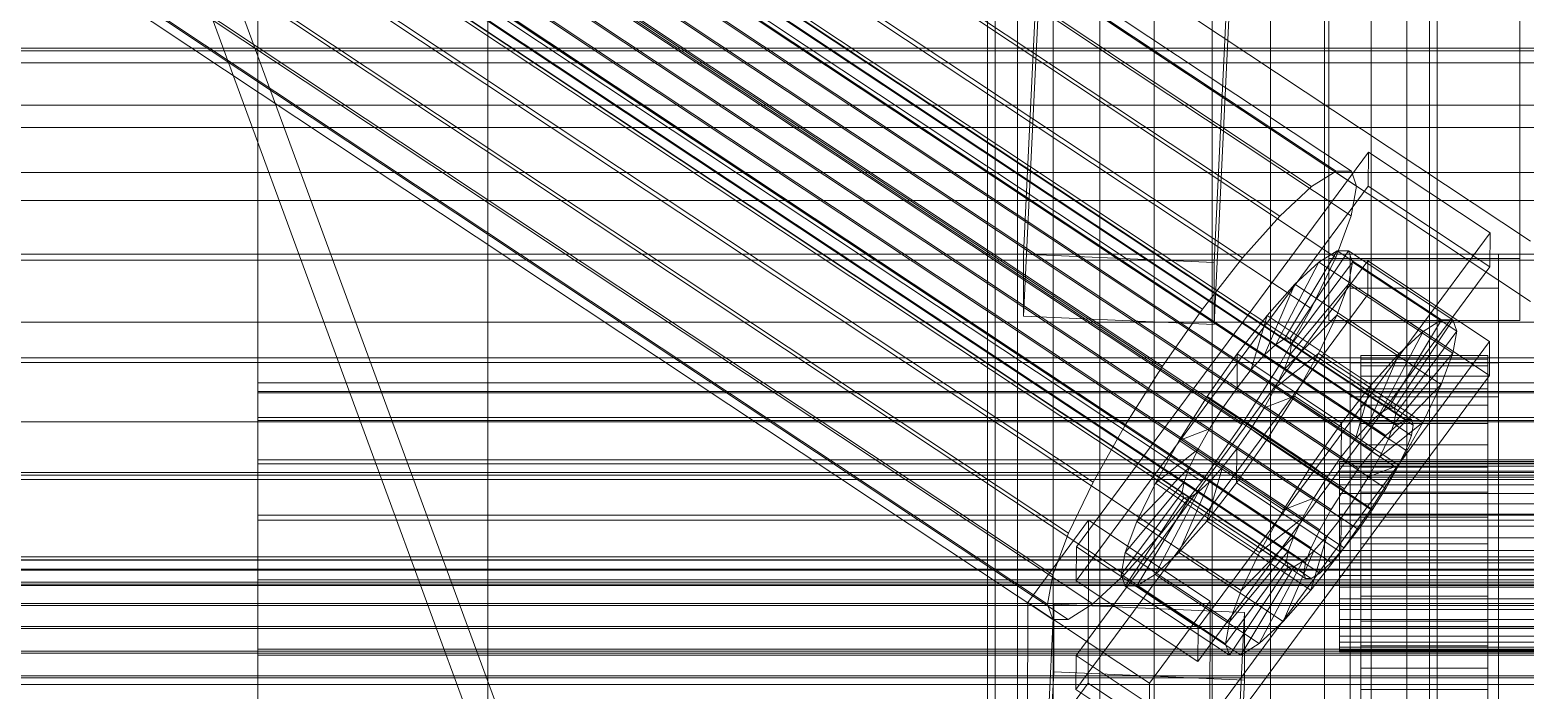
# Model space of a CAD drawing. Header units: millimetres. Extents: x -2500 to 58855, y -53268 to 6837.
# Drawn here: x -271.5 to -130.5, y -33534 to -33471.8 of the extents above; entities that cross this region are included whole.
import ezdxf

# ---------------------------------------------------------------- set-up
doc = ezdxf.new("R2010")
doc.units = ezdxf.units.MM
for name, color, linetype, lineweight in [('frontal_briquetadora', 7, 'Continuous', 0), ('frontal_C01', 7, 'Continuous', 0), ('frontal_C02', 7, 'Continuous', 0), ('frontal_C03', 7, 'Continuous', 0), ('frontal_mezcladora', 7, 'Continuous', 0), ('frontal_secador', 7, 'Continuous', 0)]:
    doc.layers.add(name, color=color, linetype=linetype, lineweight=lineweight)

msp = doc.modelspace()

# ---------------------------------------------------------------- linework, layer by layer
at = {"layer": 'frontal_briquetadora'}
for p, q in [((-170, -33700), (-305, -33332.75)), ((-167, -33700), (-302, -33332.75))]:
    msp.add_line(p, q, dxfattribs=at)
at = {"layer": 'frontal_C01'}
for p, q in [((-250, -32680.37), (-250, -35735.764)), ((-250, -35740.498), (-250, -32685.104)), ((-332.629, -33362.763), (-148.32, -33485.095)), ((-331.181, -33362.756), (-146.872, -33485.088)), ((-334.938, -33364.211), (-150.629, -33486.542)), ((-330.692, -33364.19), (-146.383, -33486.521)), ((-356.348, -33367.134), (-142.549, -33509.038)), ((-355.53, -33366.621), (-141.731, -33508.525)), ((-355.017, -33366.618), (-141.218, -33508.523)), ((-354.844, -33367.126), (-141.045, -33509.031)), ((-337.95, -33366.999), (-153.641, -33489.331)), ((-331.197, -33366.966), (-146.887, -33489.297)), ((-357.415, -33368.122), (-143.617, -33510.026)), ((-355.022, -33368.11), (-141.224, -33510.015)), ((-358.659, -33369.518), (-144.861, -33511.423)), ((-355.541, -33369.503), (-141.742, -33511.407)), ((-146.196, -33513.132), (-359.995, -33371.227)), ((-356.363, -33371.209), (-142.565, -33513.113)), ((-341.461, -33370.94), (-157.152, -33493.271)), ((-332.659, -33370.896), (-148.35, -33493.227)), ((-361.332, -33373.132), (-147.533, -33515.037)), ((-357.434, -33373.113), (-143.635, -33515.017)), ((-362.578, -33375.104), (-148.779, -33517.009)), ((-358.68, -33375.085), (-144.881, -33516.989)), ((-160.922, -33498.094), (-345.231, -33375.763)), ((-334.981, -33375.712), (-150.672, -33498.043)), ((-363.648, -33377.008), (-149.85, -33518.913)), ((-360.017, -33376.99), (-146.218, -33518.895)), ((-364.471, -33378.715), (-150.672, -33520.619)), ((-361.352, -33378.699), (-147.554, -33520.604)), ((-364.989, -33380.107), (-151.191, -33522.012)), ((-362.596, -33380.095), (-148.798, -33522)), ((-365.168, -33381.091), (-151.369, -33522.995)), ((-364.995, -33381.599), (-151.196, -33523.503)), ((-364.482, -33381.596), (-150.683, -33523.501)), ((-363.664, -33381.083), (-149.865, -33522.988)), ((-349.002, -33381.14), (-164.693, -33503.471)), ((-338.003, -33381.085), (-153.694, -33503.417)), ((-352.519, -33386.705), (-168.21, -33509.037)), ((-341.52, -33386.65), (-157.211, -33508.982)), ((-355.541, -33392.079), (-171.232, -33514.41)), ((-345.291, -33392.028), (-160.982, -33514.359)), ((-357.863, -33396.895), (-173.554, -33519.226)), ((-349.061, -33396.851), (-164.752, -33519.182)), ((-359.326, -33400.825), (-175.016, -33523.156)), ((-352.572, -33400.791), (-168.263, -33523.122)), ((-359.83, -33403.601), (-175.521, -33525.932)), ((-355.584, -33403.58), (-171.275, -33525.911)), ((-359.341, -33405.034), (-175.032, -33527.366)), ((-357.893, -33405.027), (-173.584, -33527.358)), ((-130, -33491.691), (-228.298, -33426.447)), ((-228.298, -33426.447), (-228.298, -33738.634)), ((-228.298, -33744.321), (-228.298, -33432.135)), ((-228.298, -33432.135), (-130, -33497.378)), ((-172.809, -33520.529), (-145.277, -33483.29)), ((-145.289, -33486.492), (-145.277, -33483.29)), ((-145.277, -33483.29), (-133.809, -33490.902)), ((-150.629, -33486.542), (-148.32, -33485.095)), ((-148.32, -33485.095), (-146.872, -33485.088)), ((-146.872, -33485.088), (-146.383, -33486.521)), ((-145.289, -33486.492), (-172.821, -33523.731)), ((-153.641, -33489.331), (-150.629, -33486.542)), ((-146.383, -33486.521), (-146.887, -33489.297)), ((-133.821, -33494.104), (-145.289, -33486.492)), ((-157.152, -33493.271), (-153.641, -33489.331)), ((-146.887, -33489.297), (-148.35, -33493.227)), ((-133.809, -33490.902), (-161.341, -33528.141)), ((-133.809, -33490.902), (-133.821, -33494.104)), ((-153.199, -33500.914), (-148.226, -33492.594)), ((-152.686, -33500.911), (-147.143, -33492.589)), ((-148.226, -33492.594), (-149.953, -33493.677)), ((-147.143, -33492.589), (-148.226, -33492.594)), ((-148.226, -33492.594), (-138.396, -33499.118)), ((-147.143, -33492.589), (-137.313, -33499.113)), ((-146.777, -33493.661), (-147.143, -33492.589)), ((-147, -33496.13), (-147, -33492.928)), ((-147, -33492.928), (-133, -33492.928)), ((-147, -33538.401), (-147, -33492.928)), ((-133, -33492.928), (-133, -33496.13)), ((-133, -33492.928), (-133, -33538.401)), ((-172.847, -33530.775), (-145.315, -33493.536)), ((-161.353, -33531.343), (-133.821, -33494.104)), ((-160.922, -33498.094), (-157.152, -33493.271)), ((-154.017, -33501.427), (-149.953, -33493.677)), ((-152.513, -33501.419), (-146.777, -33493.661)), ((-149.953, -33493.677), (-152.207, -33495.763)), ((-148.35, -33493.227), (-150.672, -33498.043)), ((-149.953, -33493.677), (-140.123, -33500.201)), ((-147.155, -33495.738), (-146.777, -33493.661)), ((-146.777, -33493.661), (-136.948, -33500.185)), ((-145.327, -33496.738), (-145.315, -33493.536)), ((-145.315, -33493.536), (-133.847, -33501.148)), ((-155.085, -33502.415), (-152.207, -33495.763)), ((-152.207, -33495.763), (-154.833, -33498.71)), ((-152.692, -33502.403), (-147.155, -33495.738)), ((-152.207, -33495.763), (-142.377, -33502.287)), ((-148.249, -33498.677), (-147.155, -33495.738)), ((-147.155, -33495.738), (-137.325, -33502.262)), ((-145.327, -33496.738), (-172.859, -33533.977)), ((-133, -33496.13), (-147, -33496.13)), ((-147, -33496.13), (-147, -33541.603)), ((-133.859, -33504.349), (-145.327, -33496.738)), ((-133, -33541.603), (-133, -33496.13)), ((-164.693, -33503.471), (-160.922, -33498.094)), ((-150.672, -33498.043), (-153.694, -33503.417)), ((-154.833, -33498.71), (-157.653, -33502.318)), ((-156.329, -33503.811), (-154.833, -33498.71)), ((-154.833, -33498.71), (-145.003, -33505.235)), ((-153.21, -33503.795), (-148.249, -33498.677)), ((-149.985, -33502.28), (-148.249, -33498.677)), ((-148.249, -33498.677), (-138.419, -33505.202)), ((-138.396, -33499.118), (-143.369, -33507.438)), ((-137.313, -33499.113), (-142.856, -33507.436)), ((-140.123, -33500.201), (-138.396, -33499.118)), ((-138.396, -33499.118), (-137.313, -33499.113)), ((-137.313, -33499.113), (-136.948, -33500.185)), ((-133.847, -33501.148), (-161.379, -33538.387)), ((-155.085, -33502.415), (-154.017, -33501.427)), ((-154.017, -33501.427), (-153.199, -33500.914)), ((-144.188, -33507.951), (-154.017, -33501.427)), ((-153.199, -33500.914), (-152.686, -33500.911)), ((-143.369, -33507.438), (-153.199, -33500.914)), ((-152.513, -33501.419), (-152.692, -33502.403)), ((-142.856, -33507.436), (-152.686, -33500.911)), ((-152.686, -33500.911), (-152.513, -33501.419)), ((-142.683, -33507.943), (-152.513, -33501.419)), ((-140.123, -33500.201), (-144.188, -33507.951)), ((-136.948, -33500.185), (-142.683, -33507.943)), ((-142.377, -33502.287), (-140.123, -33500.201)), ((-136.948, -33500.185), (-137.325, -33502.262)), ((-133.847, -33501.148), (-133.859, -33504.349)), ((-157.653, -33502.318), (-160.474, -33506.34)), ((-157.653, -33502.318), (-157.665, -33505.52)), ((-147.823, -33508.842), (-157.653, -33502.318)), ((-156.329, -33503.811), (-155.085, -33502.415)), ((-145.255, -33508.939), (-155.085, -33502.415)), ((-154.033, -33505.502), (-149.985, -33502.28)), ((-152.692, -33502.403), (-153.21, -33503.795)), ((-142.862, -33508.927), (-152.692, -33502.403)), ((-152.246, -33506.299), (-149.985, -33502.28)), ((-149.985, -33502.28), (-140.156, -33508.804)), ((-146, -33512.459), (-146, -33502.48)), ((-146, -33502.48), (-146, -33502.811)), ((-146, -33502.48), (-134, -33502.48)), ((-146, -33503.441), (-146, -33502.48)), ((-146, -33512.616), (-146, -33502.811)), ((-146, -33502.811), (-146, -33504.412)), ((-146, -33502.811), (-134, -33502.811)), ((-142.377, -33502.287), (-145.255, -33508.939)), ((-145.003, -33505.235), (-142.377, -33502.287)), ((-137.325, -33502.262), (-142.862, -33508.927)), ((-137.325, -33502.262), (-138.419, -33505.202)), ((-134, -33502.811), (-134, -33502.48)), ((-134, -33502.48), (-134, -33512.459)), ((-134, -33502.48), (-134, -33503.441)), ((-134, -33504.412), (-134, -33502.811)), ((-134, -33502.811), (-134, -33512.616)), ((-168.21, -33509.037), (-164.693, -33503.471)), ((-157.665, -33505.52), (-156.329, -33503.811)), ((-153.694, -33503.417), (-157.211, -33508.982)), ((-146.499, -33510.335), (-156.329, -33503.811)), ((-153.21, -33503.795), (-154.033, -33505.502)), ((-143.38, -33510.32), (-153.21, -33503.795)), ((-147, -33506.375), (-147, -33503.174)), ((-147, -33503.174), (-133, -33503.174)), ((-147, -33548.647), (-147, -33503.174)), ((-146, -33512.915), (-146, -33503.441)), ((-146, -33503.441), (-134, -33503.441)), ((-146, -33505.629), (-146, -33503.441)), ((-134, -33503.441), (-134, -33512.915)), ((-134, -33503.441), (-134, -33505.629)), ((-133, -33503.174), (-133, -33506.375)), ((-133, -33503.174), (-133, -33548.647)), ((-161.391, -33541.588), (-133.859, -33504.349)), ((-159.001, -33507.425), (-157.665, -33505.52)), ((-157.665, -33505.52), (-147.835, -33512.044)), ((-154.033, -33505.502), (-155.103, -33507.406)), ((-144.203, -33512.026), (-154.033, -33505.502)), ((-147.823, -33508.842), (-145.003, -33505.235)), ((-145.003, -33505.235), (-146.499, -33510.335)), ((-146, -33513.374), (-146, -33504.412)), ((-146, -33504.412), (-146, -33507.173)), ((-146, -33504.412), (-134, -33504.412)), ((-146, -33513.951), (-146, -33505.629)), ((-146, -33505.629), (-134, -33505.629)), ((-146, -33508.894), (-146, -33505.629)), ((-138.419, -33505.202), (-143.38, -33510.32)), ((-138.419, -33505.202), (-140.156, -33508.804)), ((-134, -33507.173), (-134, -33504.412)), ((-134, -33504.412), (-134, -33513.374)), ((-134, -33505.629), (-134, -33513.951)), ((-134, -33505.629), (-134, -33508.894)), ((-160.474, -33506.34), (-163.105, -33510.503)), ((-159.001, -33507.425), (-160.474, -33506.34)), ((-160.474, -33506.34), (-150.644, -33512.865)), ((-155.103, -33507.406), (-152.246, -33506.299)), ((-154.877, -33510.462), (-152.246, -33506.299)), ((-152.246, -33506.299), (-142.416, -33512.824)), ((-133, -33506.375), (-147, -33506.375)), ((-147, -33506.375), (-147, -33551.849)), ((-133, -33551.849), (-133, -33506.375)), ((-160.247, -33509.397), (-159.001, -33507.425)), ((-149.171, -33513.949), (-159.001, -33507.425)), ((-155.103, -33507.406), (-156.35, -33509.378)), ((-145.274, -33513.93), (-155.103, -33507.406)), ((-146, -33514.682), (-146, -33507.173)), ((-146, -33507.173), (-146, -33510.906)), ((-146, -33507.173), (-134, -33507.173)), ((-144.188, -33507.951), (-145.255, -33508.939)), ((-143.369, -33507.438), (-144.188, -33507.951)), ((-142.856, -33507.436), (-143.369, -33507.438)), ((-142.862, -33508.927), (-142.683, -33507.943)), ((-142.683, -33507.943), (-142.856, -33507.436)), ((-134, -33510.906), (-134, -33507.173)), ((-134, -33507.173), (-134, -33514.682)), ((-171.232, -33514.41), (-168.21, -33509.037)), ((-160.247, -33509.397), (-163.105, -33510.503)), ((-161.318, -33511.301), (-160.247, -33509.397)), ((-157.211, -33508.982), (-160.982, -33514.359)), ((-150.417, -33515.921), (-160.247, -33509.397)), ((-156.35, -33509.378), (-157.686, -33511.283)), ((-156.35, -33509.378), (-154.877, -33510.462)), ((-146.52, -33515.902), (-156.35, -33509.378)), ((-150.644, -33512.865), (-147.823, -33508.842)), ((-147.835, -33512.044), (-147.823, -33508.842)), ((-145.255, -33508.939), (-146.499, -33510.335)), ((-146, -33515.498), (-146, -33508.894)), ((-146, -33508.894), (-134, -33508.894)), ((-146, -33513.015), (-146, -33508.894)), ((-140.156, -33508.804), (-144.203, -33512.026)), ((-143.617, -33510.026), (-142.549, -33509.038)), ((-143.38, -33510.32), (-142.862, -33508.927)), ((-142.549, -33509.038), (-141.731, -33508.525)), ((-140.156, -33508.804), (-142.416, -33512.824)), ((-141.731, -33508.525), (-141.218, -33508.523)), ((-141.045, -33509.031), (-141.224, -33510.015)), ((-141.218, -33508.523), (-141.045, -33509.031)), ((-134, -33508.894), (-134, -33515.498)), ((-134, -33508.894), (-134, -33513.015)), ((-163.105, -33510.503), (-165.365, -33514.523)), ((-161.318, -33511.301), (-165.365, -33514.523)), ((-163.105, -33510.503), (-153.275, -33517.028)), ((-162.14, -33513.007), (-161.318, -33511.301)), ((-151.488, -33517.825), (-161.318, -33511.301)), ((-157.686, -33511.283), (-159.022, -33512.992)), ((-157.698, -33514.485), (-154.877, -33510.462)), ((-157.686, -33511.283), (-157.698, -33514.485)), ((-147.856, -33517.807), (-157.686, -33511.283)), ((-154.877, -33510.462), (-145.047, -33516.987)), ((-146.499, -33510.335), (-147.835, -33512.044)), ((-146, -33516.451), (-146, -33510.906)), ((-146, -33510.906), (-146, -33515.358)), ((-146, -33510.906), (-134, -33510.906)), ((-144.861, -33511.423), (-143.617, -33510.026)), ((-144.203, -33512.026), (-143.38, -33510.32)), ((-141.224, -33510.015), (-141.742, -33511.407)), ((-134, -33515.358), (-134, -33510.906)), ((-134, -33510.906), (-134, -33516.451)), ((-147.835, -33512.044), (-149.171, -33513.949)), ((-148, -33512.915), (-148, -33512.459)), ((-148, -33512.459), (-148, -33512.616)), ((-148, -33512.459), (148, -33512.459)), ((-148, -33512.616), (-148, -33513.374)), ((-148, -33512.616), (148, -33512.616)), ((-146.196, -33513.132), (-144.861, -33511.423)), ((-146, -33512.616), (-146, -33512.459)), ((-134, -33512.459), (-146, -33512.459)), ((-146, -33512.459), (-146, -33512.915)), ((-146, -33513.374), (-146, -33512.616)), ((-134, -33512.616), (-146, -33512.616)), ((-145.274, -33513.93), (-144.203, -33512.026)), ((-141.742, -33511.407), (-142.565, -33513.113)), ((-134, -33512.459), (-134, -33512.616)), ((-134, -33512.915), (-134, -33512.459)), ((-134, -33512.616), (-134, -33513.374)), ((-162.14, -33513.007), (-167.102, -33518.125)), ((-162.659, -33514.4), (-162.14, -33513.007)), ((-152.311, -33519.532), (-162.14, -33513.007)), ((-159.022, -33512.992), (-160.518, -33518.092)), ((-159.022, -33512.992), (-160.266, -33514.388)), ((-149.192, -33519.516), (-159.022, -33512.992)), ((-153.275, -33517.028), (-150.644, -33512.865)), ((-150.644, -33512.865), (-149.171, -33513.949)), ((-149.171, -33513.949), (-150.417, -33515.921)), ((-148, -33513.951), (-148, -33512.915)), ((-148, -33512.915), (148, -33512.915)), ((-148, -33513.374), (-148, -33514.682)), ((-148, -33513.374), (148, -33513.374)), ((-148, -33515.498), (-148, -33513.951)), ((-148, -33513.951), (148, -33513.951)), ((-147.533, -33515.037), (-146.196, -33513.132)), ((-146.52, -33515.902), (-145.274, -33513.93)), ((-134, -33512.915), (-146, -33512.915)), ((-146, -33512.915), (-146, -33513.951)), ((-146, -33517.45), (-146, -33513.015)), ((-146, -33513.015), (-134, -33513.015)), ((-146, -33517.709), (-146, -33513.015)), ((-146, -33514.682), (-146, -33513.374)), ((-134, -33513.374), (-146, -33513.374)), ((-134, -33513.951), (-146, -33513.951)), ((-146, -33513.951), (-146, -33515.498)), ((-142.416, -33512.824), (-145.274, -33513.93)), ((-142.416, -33512.824), (-145.047, -33516.987)), ((-142.565, -33513.113), (-143.635, -33515.017)), ((-134, -33513.951), (-134, -33512.915)), ((-134, -33513.015), (-134, -33517.45)), ((-134, -33513.015), (-134, -33517.709)), ((-134, -33513.374), (-134, -33514.682)), ((-134, -33515.498), (-134, -33513.951)), ((-173.554, -33519.226), (-171.232, -33514.41)), ((-162.837, -33515.384), (-168.573, -33523.142)), ((-162.659, -33514.4), (-168.196, -33521.065)), ((-165.365, -33514.523), (-167.102, -33518.125)), ((-161.333, -33515.376), (-165.397, -33523.126)), ((-165.365, -33514.523), (-155.535, -33521.047)), ((-160.982, -33514.359), (-164.752, -33519.182)), ((-160.266, -33514.388), (-163.144, -33521.04)), ((-162.837, -33515.384), (-162.659, -33514.4)), ((-162.664, -33515.892), (-162.837, -33515.384)), ((-153.008, -33521.908), (-162.837, -33515.384)), ((-152.829, -33520.924), (-162.659, -33514.4)), ((-161.333, -33515.376), (-162.151, -33515.889)), ((-160.266, -33514.388), (-161.333, -33515.376)), ((-151.503, -33521.901), (-161.333, -33515.376)), ((-160.518, -33518.092), (-157.698, -33514.485)), ((-150.436, -33520.912), (-160.266, -33514.388)), ((-157.698, -33514.485), (-147.868, -33521.009)), ((-148.779, -33517.009), (-147.533, -33515.037)), ((-148, -33514.682), (-148, -33516.451)), ((-148, -33514.682), (148, -33514.682)), ((-148, -33517.45), (-148, -33515.498)), ((-148, -33515.498), (148, -33515.498)), ((-146, -33516.451), (-146, -33514.682)), ((-134, -33514.682), (-146, -33514.682)), ((-146, -33515.358), (-146, -33518.559)), ((-134, -33515.358), (-146, -33515.358)), ((-146, -33515.358), (-146, -33520.224)), ((-134, -33515.498), (-146, -33515.498)), ((-146, -33515.498), (-146, -33517.45)), ((-143.635, -33515.017), (-144.881, -33516.989)), ((-134, -33514.682), (-134, -33516.451)), ((-134, -33518.559), (-134, -33515.358)), ((-134, -33520.224), (-134, -33515.358)), ((-134, -33517.45), (-134, -33515.498)), ((-162.664, -33515.892), (-168.208, -33524.214)), ((-162.151, -33515.889), (-167.125, -33524.209)), ((-162.151, -33515.889), (-162.664, -33515.892)), ((-152.835, -33522.416), (-162.664, -33515.892)), ((-152.321, -33522.413), (-162.151, -33515.889)), ((-153.275, -33517.028), (-150.417, -33515.921)), ((-150.417, -33515.921), (-151.488, -33517.825)), ((-148, -33516.451), (-148, -33518.559)), ((-148, -33516.451), (148, -33516.451)), ((-147.856, -33517.807), (-146.52, -33515.902)), ((-145.047, -33516.987), (-146.52, -33515.902)), ((-146, -33518.559), (-146, -33516.451)), ((-134, -33516.451), (-146, -33516.451)), ((-134, -33516.451), (-134, -33518.559)), ((-177.394, -33525.775), (-171.658, -33518.017)), ((-171.715, -33533.386), (-171.658, -33518.017)), ((-171.658, -33518.017), (-160.19, -33525.629)), ((-167.102, -33518.125), (-168.196, -33521.065)), ((-167.102, -33518.125), (-157.272, -33524.65)), ((-163.144, -33521.04), (-160.518, -33518.092)), ((-160.518, -33518.092), (-150.688, -33524.617)), ((-155.535, -33521.047), (-153.275, -33517.028)), ((-155.535, -33521.047), (-151.488, -33517.825)), ((-151.488, -33517.825), (-152.311, -33519.532)), ((-149.85, -33518.913), (-148.779, -33517.009)), ((-149.192, -33519.516), (-147.856, -33517.807)), ((-148, -33519.673), (-148, -33517.45)), ((-148, -33517.45), (148, -33517.45)), ((-145.047, -33516.987), (-147.868, -33521.009)), ((-147.868, -33521.009), (-147.856, -33517.807)), ((-144.881, -33516.989), (-146.218, -33518.895)), ((-134, -33517.45), (-146, -33517.45)), ((-146, -33517.45), (-146, -33519.673)), ((-146, -33519.673), (-146, -33517.709)), ((-146, -33517.709), (-134, -33517.709)), ((-146, -33522.658), (-146, -33517.709)), ((-134, -33519.673), (-134, -33517.45)), ((-134, -33517.709), (-134, -33519.673)), ((-134, -33517.709), (-134, -33522.658)), ((-175.016, -33523.156), (-173.554, -33519.226)), ((-164.752, -33519.182), (-168.263, -33523.122)), ((-157.272, -33524.65), (-152.311, -33519.532)), ((-152.311, -33519.532), (-152.829, -33520.924)), ((-150.688, -33524.617), (-149.192, -33519.516)), ((-150.672, -33520.619), (-149.85, -33518.913)), ((-150.436, -33520.912), (-149.192, -33519.516)), ((-148, -33518.559), (-148, -33520.864)), ((148, -33518.559), (-148, -33518.559)), ((-148, -33522.018), (-148, -33519.673)), ((-148, -33519.673), (148, -33519.673)), ((-146.218, -33518.895), (-147.554, -33520.604)), ((-146, -33518.559), (-134, -33518.559)), ((-146, -33520.864), (-146, -33518.559)), ((-134, -33519.673), (-146, -33519.673)), ((-146, -33519.673), (-146, -33522.018)), ((-134, -33518.559), (-134, -33520.864)), ((-134, -33522.018), (-134, -33519.673)), ((-172.809, -33520.529), (-172.821, -33523.731)), ((-161.341, -33528.141), (-172.809, -33520.529)), ((-168.196, -33521.065), (-168.573, -33523.142)), ((-168.196, -33521.065), (-158.366, -33527.589)), ((-165.397, -33523.126), (-163.144, -33521.04)), ((-163.144, -33521.04), (-153.314, -33527.564)), ((-158.366, -33527.589), (-152.829, -33520.924)), ((-157.272, -33524.65), (-155.535, -33521.047)), ((-153.314, -33527.564), (-150.436, -33520.912)), ((-152.829, -33520.924), (-153.008, -33521.908)), ((-151.503, -33521.901), (-150.436, -33520.912)), ((-151.191, -33522.012), (-150.672, -33520.619)), ((-147.868, -33521.009), (-150.688, -33524.617)), ((-147.554, -33520.604), (-148.798, -33522)), ((-148, -33520.864), (-148, -33523.209)), ((-148, -33520.864), (148, -33520.864)), ((-146, -33520.864), (-146, -33520.224)), ((-146, -33520.224), (-146, -33525.173)), ((-146, -33520.224), (-134, -33520.224)), ((-146, -33523.209), (-146, -33520.864)), ((-134, -33520.864), (-146, -33520.864)), ((-134, -33525.173), (-134, -33520.224)), ((-134, -33520.224), (-134, -33520.864)), ((-134, -33520.864), (-134, -33523.209)), ((-158.743, -33529.666), (-153.008, -33521.908)), ((-158.378, -33530.738), (-152.835, -33522.416)), ((-157.295, -33530.733), (-152.321, -33522.413)), ((-155.567, -33529.65), (-151.503, -33521.901)), ((-153.008, -33521.908), (-152.835, -33522.416)), ((-152.835, -33522.416), (-152.321, -33522.413)), ((-152.321, -33522.413), (-151.503, -33521.901)), ((-151.369, -33522.995), (-151.191, -33522.012)), ((-148.798, -33522), (-149.865, -33522.988)), ((-148, -33524.322), (-148, -33522.018)), ((-148, -33522.018), (148, -33522.018)), ((-146, -33522.018), (-146, -33522.658)), ((-134, -33522.018), (-146, -33522.018)), ((-146, -33522.018), (-146, -33524.322)), ((-134, -33522.658), (-134, -33522.018)), ((-134, -33524.322), (-134, -33522.018)), ((-175.521, -33525.932), (-175.016, -33523.156)), ((-172.821, -33523.731), (-161.353, -33531.343)), ((-168.263, -33523.122), (-171.275, -33525.911)), ((-168.573, -33523.142), (-168.208, -33524.214)), ((-168.573, -33523.142), (-158.743, -33529.666)), ((-167.125, -33524.209), (-165.397, -33523.126)), ((-165.397, -33523.126), (-155.567, -33529.65)), ((-151.196, -33523.503), (-151.369, -33522.995)), ((-150.683, -33523.501), (-151.196, -33523.503)), ((-149.865, -33522.988), (-150.683, -33523.501)), ((-148, -33523.209), (-148, -33525.432)), ((-148, -33523.209), (148, -33523.209)), ((-146, -33522.658), (-134, -33522.658)), ((-146, -33527.524), (-146, -33522.658)), ((-146, -33525.432), (-146, -33523.209)), ((-146, -33523.209), (-146, -33525.173)), ((-134, -33523.209), (-146, -33523.209)), ((-134, -33522.658), (-134, -33527.524)), ((-134, -33525.173), (-134, -33523.209)), ((-134, -33523.209), (-134, -33525.432)), ((-168.208, -33524.214), (-167.125, -33524.209)), ((-168.208, -33524.214), (-158.378, -33530.738)), ((-167.125, -33524.209), (-157.295, -33530.733)), ((-158.366, -33527.589), (-157.272, -33524.65)), ((-150.688, -33524.617), (-153.314, -33527.564)), ((-148, -33526.431), (-148, -33524.322)), ((-148, -33524.322), (148, -33524.322)), ((-146, -33524.322), (-146, -33527.524)), ((-134, -33524.322), (-146, -33524.322)), ((-146, -33524.322), (-146, -33526.431)), ((-146, -33525.173), (-146, -33529.867)), ((-146, -33525.173), (-134, -33525.173)), ((-134, -33527.524), (-134, -33524.322)), ((-134, -33526.431), (-134, -33524.322)), ((-134, -33529.867), (-134, -33525.173)), ((-177.811, -33584.731), (-174.943, -33525.912)), ((-177.394, -33525.775), (-177.451, -33541.144)), ((-165.926, -33533.387), (-177.394, -33525.775)), ((-175.032, -33527.366), (-175.521, -33525.932)), ((-174.943, -33532.316), (-174.943, -33525.912)), ((-174.943, -33525.912), (-156.962, -33526.698)), ((-171.275, -33525.911), (-173.584, -33527.358)), ((-160.19, -33525.629), (-165.926, -33533.387)), ((-160.19, -33525.629), (-160.247, -33540.997)), ((-156.962, -33526.698), (-159.83, -33585.518)), ((-156.962, -33526.698), (-156.962, -33533.103)), ((-148, -33525.432), (-148, -33527.384)), ((-148, -33525.432), (148, -33525.432)), ((-148, -33528.2), (-148, -33526.431)), ((-148, -33526.431), (148, -33526.431)), ((-146, -33527.384), (-146, -33525.432)), ((-146, -33525.432), (-146, -33529.867)), ((-134, -33525.432), (-146, -33525.432)), ((-146, -33526.431), (-146, -33531.976)), ((-134, -33526.431), (-146, -33526.431)), ((-146, -33526.431), (-146, -33528.2)), ((-134, -33529.867), (-134, -33525.432)), ((-134, -33525.432), (-134, -33527.384)), ((-134, -33531.976), (-134, -33526.431)), ((-134, -33528.2), (-134, -33526.431)), ((-173.584, -33527.358), (-175.032, -33527.366)), ((-161.353, -33531.343), (-161.341, -33528.141)), ((-158.743, -33529.666), (-158.366, -33527.589)), ((-153.314, -33527.564), (-155.567, -33529.65)), ((-148, -33527.384), (-148, -33528.931)), ((-148, -33527.384), (148, -33527.384)), ((-148, -33529.507), (-148, -33528.2)), ((-148, -33528.2), (148, -33528.2)), ((-146, -33528.931), (-146, -33527.384)), ((-146, -33527.384), (-146, -33533.988)), ((-134, -33527.384), (-146, -33527.384)), ((-146, -33527.524), (-134, -33527.524)), ((-146, -33531.976), (-146, -33527.524)), ((-146, -33528.2), (-146, -33535.709)), ((-134, -33528.2), (-146, -33528.2)), ((-146, -33528.2), (-146, -33529.507)), ((-134, -33533.988), (-134, -33527.384)), ((-134, -33527.384), (-134, -33528.931)), ((-134, -33527.524), (-134, -33531.976)), ((-134, -33535.709), (-134, -33528.2)), ((-134, -33529.507), (-134, -33528.2)), ((-155.567, -33529.65), (-157.295, -33530.733)), ((-148, -33528.931), (-148, -33529.967)), ((-148, -33528.931), (148, -33528.931)), ((-148, -33530.266), (-148, -33529.507)), ((-148, -33529.507), (148, -33529.507)), ((-146, -33529.967), (-146, -33528.931)), ((-146, -33528.931), (-146, -33537.253)), ((-134, -33528.931), (-146, -33528.931)), ((-146, -33529.507), (-146, -33538.47)), ((-134, -33529.507), (-146, -33529.507)), ((-146, -33529.507), (-146, -33530.266)), ((-134, -33537.253), (-134, -33528.931)), ((-134, -33528.931), (-134, -33529.967)), ((-134, -33538.47), (-134, -33529.507)), ((-134, -33530.266), (-134, -33529.507)), ((-172.847, -33530.775), (-172.859, -33533.977)), ((-161.379, -33538.387), (-172.847, -33530.775)), ((-158.378, -33530.738), (-158.743, -33529.666)), ((-157.295, -33530.733), (-158.378, -33530.738)), ((-148, -33529.967), (-148, -33530.422)), ((-148, -33529.967), (148, -33529.967)), ((-148, -33530.422), (-148, -33530.266)), ((-148, -33530.266), (148, -33530.266)), ((-148, -33530.422), (148, -33530.422)), ((-146, -33529.867), (-146, -33533.988)), ((-146, -33529.867), (-134, -33529.867)), ((-146, -33530.422), (-146, -33529.967)), ((-146, -33529.967), (-146, -33539.441)), ((-134, -33529.967), (-146, -33529.967)), ((-146, -33530.266), (-146, -33540.071)), ((-134, -33530.266), (-146, -33530.266)), ((-146, -33530.266), (-146, -33530.422)), ((-146, -33530.422), (-146, -33540.402)), ((-134, -33530.422), (-146, -33530.422)), ((-134, -33533.988), (-134, -33529.867)), ((-134, -33539.441), (-134, -33529.967)), ((-134, -33529.967), (-134, -33530.422)), ((-134, -33540.071), (-134, -33530.266)), ((-134, -33530.422), (-134, -33530.266)), ((-134, -33540.402), (-134, -33530.422)), ((-177.811, -33591.135), (-174.943, -33532.316)), ((-156.962, -33533.103), (-174.943, -33532.316)), ((-146, -33531.976), (-134, -33531.976)), ((-146, -33535.709), (-146, -33531.976)), ((-134, -33531.976), (-134, -33535.709)), ((-171.715, -33533.386), (-177.451, -33541.144)), ((-160.247, -33540.997), (-171.715, -33533.386)), ((-165.983, -33548.755), (-165.926, -33533.387)), ((-159.83, -33591.922), (-156.962, -33533.103)), ((-172.859, -33533.977), (-161.391, -33541.588)), ((-146, -33533.988), (-146, -33537.253)), ((-146, -33533.988), (-134, -33533.988)), ((-134, -33537.253), (-134, -33533.988))]:
    msp.add_line(p, q, dxfattribs=at)
at = {"layer": 'frontal_C02'}
for p, q in [((-250, -32976.99), (-250, -35767.535)), ((-250, -35772.314), (-250, -32981.769)), ((-228.298, -33332.832), (-228.298, -33617.653)), ((-228.298, -33623.394), (-228.298, -33338.573)), ((-177.811, -33492.921), (-174.943, -33433.544)), ((-156.962, -33434.338), (-159.83, -33493.715)), ((-177.811, -33498.767), (-174.943, -33439.391)), ((-159.83, -33499.562), (-156.962, -33440.185)), ((-149, -33493.317), (-149, -33447.795)), ((-131, -33447.795), (-131, -33493.317)), ((-149, -33499.162), (-149, -33453.64)), ((-131, -33499.162), (-131, -33453.64)), ((-425, -33487.86), (425, -33487.86)), ((-159.83, -33493.715), (-177.811, -33492.921)), ((-177.811, -33492.921), (-177.811, -33498.767)), ((-159.83, -33499.562), (-159.83, -33493.715)), ((-131, -33493.317), (-149, -33493.317)), ((-149, -33493.317), (-149, -33499.162)), ((-131, -33499.162), (-131, -33493.317)), ((425, -33499.336), (-425, -33499.336)), ((-177.811, -33498.767), (-159.83, -33499.562)), ((-149, -33499.162), (-131, -33499.162)), ((425, -33502.707), (-425, -33502.707)), ((430, -33508.746), (-430, -33508.746)), ((430, -33513.746), (-430, -33513.746)), ((-425, -33514.183), (425, -33514.183))]:
    msp.add_line(p, q, dxfattribs=at)
at = {"layer": 'frontal_C03'}
for p, q in [((-250, -32596.305), (-250, -35246.305)), ((-250, -35251.121), (-250, -32601.121)), ((-250, -33634.044), (-250, -33370.122)), ((-250, -33639.823), (-250, -33375.9)), ((-450, -33480.972), (450, -33480.972)), ((-250, -33505.999), (-250, -33505.062)), ((-250, -33505.062), (-250, -33505.856)), ((-250, -33505.062), (250, -33505.062)), ((-250, -33505.856), (-250, -33508.326)), ((-250, -33505.856), (250, -33505.856)), ((-250, -33508.603), (-250, -33505.999)), ((-250, -33505.999), (250, -33505.999)), ((-250, -33508.326), (-250, -33512.305)), ((-250, -33508.326), (250, -33508.326)), ((-250, -33512.696), (-250, -33508.603)), ((-250, -33508.603), (250, -33508.603)), ((-250, -33512.305), (-250, -33517.522)), ((-250, -33512.305), (250, -33512.305)), ((-250, -33518), (-250, -33512.696)), ((-250, -33512.696), (250, -33512.696)), ((-250, -33517.522), (-250, -33523.62)), ((-250, -33517.522), (250, -33517.522)), ((-250, -33524.153), (-250, -33518)), ((-250, -33518), (250, -33518)), ((-450, -33521.461), (450, -33521.461)), ((-450, -33521.742), (450, -33521.742)), ((-450, -33521.793), (450, -33521.793)), ((-450, -33522.618), (450, -33522.618)), ((-450, -33522.715), (450, -33522.715)), ((-250, -33523.62), (-250, -33530.184)), ((250, -33523.62), (-250, -33523.62)), ((-450, -33524.027), (450, -33524.027)), ((-450, -33524.166), (450, -33524.166)), ((-250, -33530.737), (-250, -33524.153)), ((-250, -33524.153), (250, -33524.153)), ((-450, -33525.876), (450, -33525.876)), ((-450, -33526.045), (450, -33526.045)), ((450, -33528.036), (-450, -33528.036)), ((-450, -33528.226), (450, -33528.226)), ((-450, -33530.362), (450, -33530.362)), ((-450, -33530.558), (450, -33530.558)), ((-250, -33530.184), (-250, -33536.767)), ((-250, -33530.184), (250, -33530.184)), ((-250, -33537.301), (-250, -33530.737)), ((-250, -33530.737), (250, -33530.737)), ((-450, -33532.695), (450, -33532.695)), ((-450, -33532.884), (450, -33532.884))]:
    msp.add_line(p, q, dxfattribs=at)
at = {"layer": 'frontal_mezcladora'}
for p, q in [((-181.2, -33450), (-181.2, -33590)), ((-180.478, -33450), (-180.478, -33590)), ((-178.36, -33450), (-178.36, -33590)), ((-174.991, -33450), (-174.991, -33590)), ((-170.6, -33450), (-170.6, -33590)), ((-165.487, -33450), (-165.487, -33590)), ((-160, -33590), (-160, -33450)), ((-154.513, -33450), (-154.513, -33590)), ((-149.4, -33450), (-149.4, -33590)), ((-145.009, -33450), (-145.009, -33590)), ((-141.64, -33450), (-141.64, -33590)), ((-139.522, -33450), (-139.522, -33590)), ((-138.8, -33450), (-138.8, -33590))]:
    msp.add_line(p, q, dxfattribs=at)
at = {"layer": 'frontal_secador'}
for p, q in [((1360, -33473.5), (-1360, -33473.5)), ((1250, -33473.75), (-1250, -33473.75)), ((1360, -33474.863), (-1360, -33474.863)), ((1360, -33478.859), (-1360, -33478.859)), ((1360, -33485.216), (-1360, -33485.216)), ((1250, -33492.924), (-1250, -33492.924)), ((1360, -33493.5), (-1360, -33493.5)), ((1360, -33503.147), (-1360, -33503.147)), ((-1360, -33513.5), (1360, -33513.5)), ((-1250, -33513.5), (1250, -33513.5)), ((1360, -33523.853), (-1360, -33523.853)), ((1360, -33533.5), (-1360, -33533.5))]:
    msp.add_line(p, q, dxfattribs=at)

doc.saveas('drawing.dxf')
